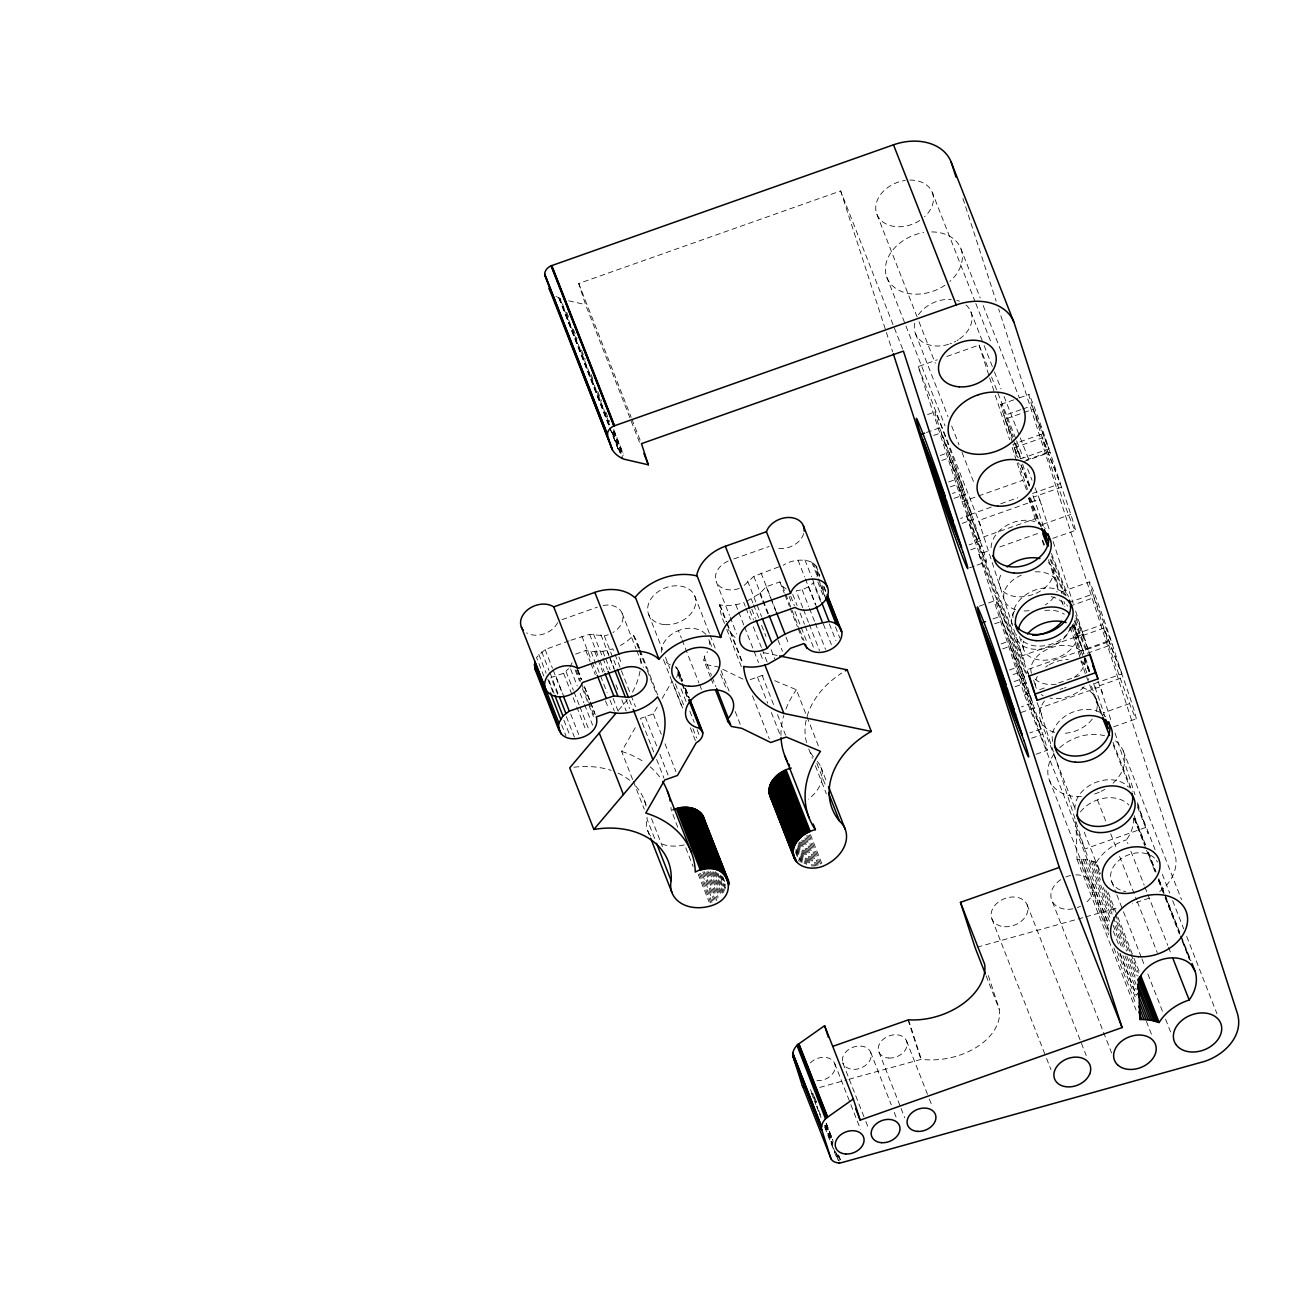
<?xml version="1.0" encoding="UTF-8"?>
<svg xmlns="http://www.w3.org/2000/svg" width="1304" height="1304" viewBox="0 0 1304 1304"><rect width="100%" height="100%" fill="white"/><g stroke="black" fill="none" stroke-linecap="round" stroke-linejoin="round"><path stroke-width="0.75" stroke-dasharray="5 3.75" d="M710.403 676.906L703.818 660.101L704.763 655.977A24.809 18.5 -21.4 0 0 707.501 651.788M676.646 677.526L678.683 671.478L675.716 666.719L681.568 681.65M817.054 576.645C822.319 556.563 793.924 557.493 783.231 565.284M569.929 667.224L572.212 662.448M632.603 779.466L621.633 751.463L636.564 725.366M653.712 752L640.541 718.406L653.304 713.891L658.243 705.285M662.204 698.39L672.082 681.161L683.051 709.164M569.049 640.883L545.121 649.522L536.514 657.412L543.833 676.075M744.176 585.333L753.81 576.335L781.373 565.92M618.503 710.256L627.501 699.645M639.041 648.006A87.58 65.281 -21.4 0 0 633.434 635.244L633.076 635.667A39.707 29.601 -21.4 0 1 620.394 645.464M557.607 694.266L551.021 677.461L563.589 673.288L568.625 668.642M746.833 601.193L759.792 593.467L766.263 586.735L779.873 581.926L782.742 586.539L798.847 627.615M802.71 607.648L796.125 590.842L802.156 589.75L808.692 586.686L813.256 582.839L820.575 601.503M1159.745 891.545C1171.139 883.02 1179.419 867.796 1174.692 853.484L998.636 308.869M1149.166 898.097L1132.491 903.819M570.891 640.215L589.652 634.347L604.274 635.798A19.853 14.8 -21.4 0 0 608.251 634.722M639.465 442.186L585.561 304.647L578.731 283.506L840.656 190.954L902.678 349.227M1024.748 661.943L961.977 501.796L918.26 366.554L937.266 359.839M946.769 356.481L979.059 345.055L988.628 369.472M927.6 414.525L935.098 411.868M1000.853 404.419L1017.69 398.47M1019.565 397.818L1028.921 394.509M926.459 432.488L939.565 427.875A49.633 1.5 70.5 0 1 940.249 423.441A49.633 1.5 70.5 0 1 963.705 489.473L952.474 493.434M933.68 435.438L941.162 432.798L965.302 494.395L971.79 514.477L960.559 518.454M1012.067 436.237L1003.982 415.617L1020.82 409.668M1022.695 409.016L1032.051 405.707A34.735 1.043 70.5 0 1 1032.524 402.594A34.735 1.043 70.5 0 1 1048.954 448.82L1020.885 458.747L1015.001 443.735M1012.426 442.333L1005.123 419.138L1021.961 413.189M1023.836 412.537L1033.192 409.228L1050.079 452.325L1060.413 483.621L1032.344 493.548M940.168 455.52L947.649 452.879L971.79 514.477M941.765 460.459L949.247 457.818L973.387 519.416L980.331 540.899L969.1 544.876M1033.192 409.228L1041.097 434.346L1013.029 444.257L1018.228 457.525M1016.533 456.27A49.568 1.5 70.5 0 1 1014.17 447.794L1042.238 437.867L1061.554 487.142A49.633 1.5 70.5 0 1 1073.339 526.8A49.633 1.5 70.5 0 1 1046.656 452.83A49.568 1.5 70.5 0 1 1042.238 437.867M948.709 481.958L956.191 479.301L980.331 540.899M561.991 619.661L597.281 607.191M733.842 558.943L769.132 546.474M950.306 486.881L957.788 484.24L981.928 545.838A49.633 1.5 70.5 0 1 981.244 550.272A49.633 1.5 70.5 0 1 957.788 484.24M1026.069 460.116L1046.656 452.83M1023.884 461.567L1050.079 452.325M954.072 498.372L965.302 494.395M961.977 501.796L1022.776 480.296L1026.46 489.701M575.586 654.119L585.789 650.517C594.706 652.701 604.176 651.772 612.815 648.822L614.282 652.554M1061.554 487.142L1033.485 497.068L1032.002 493.271M962.156 523.377L973.387 519.416M991.236 507.126L966.525 515.846L974.398 540.198L1035.197 518.715L1037.414 524.338M970.698 549.799L981.928 545.838M1042.727 524.355L1070.796 514.428M1087.21 855.179L1024.439 695.016L978.945 554.281L990.355 550.255M999.858 546.898L1039.761 532.798M969.557 567.778L975.164 565.789M977.038 565.137L986.394 561.828M1052.817 538.356L1075.262 530.435M750.24 679.645L762.155 675.439L765.758 676.939M979.157 606.23L986.639 603.589M988.514 602.937L995.995 600.28M1061.374 591.869L1089.427 581.959M992.98 618.927L1000.461 616.287A49.633 1.5 70.5 0 1 1001.146 611.853A49.633 1.5 70.5 0 1 1024.602 677.884L1013.387 681.845M994.577 623.85L1002.059 621.209L1026.199 682.807L1032.703 702.889L1021.472 706.866M1068.514 602.709L1092.833 594.119A37.718 1.141 70.5 0 1 1093.355 590.745A37.718 1.141 70.5 0 1 1111.171 640.932L1083.119 650.843L1072.833 624.632M1069.655 606.23L1093.974 597.639L1102.597 624.6L1121.913 673.875L1093.844 683.801M1001.064 643.948L1008.562 641.291L1032.703 702.889M1002.662 648.87L1010.144 646.23L1034.284 707.827L1041.13 728.969L1029.899 732.929M1072.067 626.817L1074.545 634.526L1102.597 624.6M1083.135 634.298L1022.336 655.782L978.603 520.54L1039.418 499.057L1050.03 531.902M1103.738 628.12A42.136 1.271 70.5 0 0 1107.552 641.258A49.633 1.5 70.5 0 0 1131.024 707.29A49.633 1.5 70.5 0 0 1131.693 702.856A42.136 1.271 70.5 0 0 1123.054 677.412L1103.738 628.12L1075.67 638.047A42.136 1.271 70.5 0 0 1079.5 651.169A49.633 1.5 70.5 0 0 1080.755 655.015M1009.508 670.011L1016.99 667.371L1041.13 728.969M1013.078 674.641L1018.685 672.652L1042.825 734.25A49.633 1.5 70.5 0 1 1042.157 738.683A49.633 1.5 70.5 0 1 1018.685 672.652M1107.552 641.258L1026.867 669.832L1028.09 673.581M1121.913 673.875L1112.312 644.453L1084.26 654.363L1072.507 624.404M1014.985 686.784L1026.199 682.807M1024.439 695.016L1030.144 693.011M1039.647 689.653L1047.242 686.963M1058.652 682.937L1079.549 675.553M1021.195 712.457L1034.284 707.827M1093.502 683.524L1094.985 687.322L1123.054 677.412M1031.611 738.211L1042.825 734.25M1104.765 716.271A49.633 1.5 70.5 0 0 1103.64 712.766L1131.693 702.856M1036.077 754.217L1047.308 750.24M1113.714 726.768L1136.175 718.846M1000.739 503.784L1017.837 497.753M977.071 947.193L1076.159 919.548M1078.098 918.994L1083.917 917.38M1085.873 916.826L1118.897 907.617M819.662 1087.454L846.899 1079.842M848.855 1079.304L921.292 1059.321A59.788 39.495 -11 0 0 999.386 1009.573L987.666 973.403M1075.865 821.52A29.78 22.201 -21.4 0 0 1076.207 830.974L1077.039 859.401L1087.291 859.841L1096.403 862.368L1100.087 871.789M724.551 623.312A87.596 65.298 -21.4 0 1 719.531 604.828L720.053 604.926A39.707 29.601 -21.4 0 0 743.802 602.546L745.252 606.278M763.72 652.668L777.624 655.537M568.674 300.8L585.561 304.647M774.755 680.704L796.369 689.734L819.042 747.599M557.395 297.1A31.899 23.782 -21.4 0 0 558.911 297.882L560.345 298.665L609.816 424.892M743.003 679.156L717.64 666.735L707.208 664.861L703.818 660.101M782.742 586.539L786.116 588.952M906.492 1040.788L928.627 1097.218M929.377 1099.093L932.327 1106.623M878.912 1051.986L900.314 1106.542M901.048 1108.433L904.731 1117.838M870.616 1052.181L891.284 1104.847M894.234 1112.377L896.451 1118.017M842.954 1063.2L865.09 1119.631M865.84 1121.505L868.79 1129.036M834.658 1063.396L850.159 1102.891M850.893 1104.781L860.493 1129.231M826.263 1123.51L832.897 1140.429M1032.051 405.707L1048.954 448.82M1041.097 434.346L1060.413 483.621M931.708 231.916A39.707 29.601 -21.4 0 1 961.032 249.048L980.233 298.029M983.183 305.576L1019.369 397.899M1092.833 594.119L1112.312 644.453M909.784 180.066A29.78 22.201 -21.4 0 1 932.279 192.405L975.099 301.68M975.848 303.571L991.35 343.131M970.828 311.672L983.395 343.718M984.129 345.593L993.729 370.091M994.463 371.966L1001.113 388.934M1004.064 396.465L1019.565 436.041M1020.315 437.916L1029.166 460.524M991.578 376.986L1015.865 438.959M1016.598 440.833L1023.216 457.737M1027.633 469.016L1032.051 480.279M1035.001 487.794L1041.831 505.218M1005.123 419.138L1012.474 437.883M1013.208 439.758L1020.543 458.486M1021.211 465.104L1030.111 487.859M1014.17 447.794L1017.886 457.264M1020.853 464.843L1031.252 491.38M1029.41 497.199L1041.179 527.256M1051.48 553.548L1068.416 596.743M1075.767 615.521L1085.547 640.46M1028.807 498.144L1039.109 524.436M1051.627 556.352L1067.079 595.781M1075.898 618.308L1090.095 654.51M1051.383 560.019L1065.368 595.7M1074.936 620.117L1087.454 652.049M1042.695 540.312L1044.911 545.952M1050.062 559.09L1064.048 594.771M1074.349 621.063L1086.851 652.994M1097.903 681.161L1102.516 692.962M1123.217 750.843L1181.538 899.695M1074.545 634.526L1089.394 672.424M1096.028 698.977L1102.679 715.929M1113.013 742.302L1132.214 791.3M1137.381 804.486L1155.099 849.703M1086.721 677.298L1088.921 682.921M1089.671 684.812L1101.44 714.853M1113.208 744.894L1130.144 788.089M1137.495 806.883L1148.009 833.696M1162.32 874.283L1169.704 893.126M1172.655 900.656L1183.739 928.921M1186.689 936.451L1216.958 1013.713M1134.154 815.701L1145.629 845.057M1148.449 852.327L1156.029 872.017M1158.783 878.7L1180.397 934.202M1181.131 936.076L1191.008 960.787M1134.741 818.276L1145.075 844.65M1148.025 852.18L1155.409 871.023M1159.109 880.444L1179.778 933.208M1182.728 940.738L1190.112 959.581M1134.79 819.205L1144.374 843.688M1148.074 853.109L1155.458 871.952M1158.408 879.499L1162.842 890.795M1165.792 898.342L1179.827 934.137M1180.56 936.011L1190.161 960.51M1134.024 818.293L1145.841 848.431M1146.575 850.322L1155.442 872.93M1158.392 880.461L1164.293 895.538M1165.043 897.429L1179.061 933.224M1182.011 940.754L1189.395 959.597M1133.583 818.097A46.422 34.605 -21.4 0 1 1126.428 839.874L1127.911 843.639M1130.861 851.186L1144.146 885.09M1144.879 886.981L1147.096 892.637M1147.846 894.511L1167.781 945.384M1168.514 947.274L1171.465 954.805M876.94 214.427L918.293 319.936M919.027 321.811L935.278 363.262M915.506 333.694L947.992 416.595M951.675 426.017L959.059 444.86M962.026 452.406L974.577 484.436M1097.446 799.922L1106.297 822.531M1110.731 833.843L1116.631 848.904M1119.598 856.451L1136.583 899.776M1137.316 901.667L1157.251 952.539M886.736 277.051L905.204 324.158M905.938 326.049L945.074 425.903M918.26 366.554L981.032 526.702M939.565 427.875L963.705 489.473M1111.676 881.651L1116.11 892.947M1116.843 894.837L1122.76 909.915M1123.494 911.789L1141.212 957.022M1141.945 958.896L1144.912 966.443M1147.862 973.974L1162.63 1011.659M1165.58 1019.19L1170.747 1032.377M966.525 515.846L1029.28 675.994M974.398 540.198L1026.656 673.532M978.945 554.281L1026.786 676.352M1037.087 702.644L1041.717 714.445M1000.461 616.287L1024.602 677.884M1108.221 892.506L1117.072 915.115M1117.805 917.005L1133.323 956.565M1134.056 958.456L1139.223 971.643M1040.706 720.998L1075.409 809.539M1084.26 832.164L1100.511 873.615M1094.789 861.781L1099.957 874.968M1105.857 890.045L1114.724 912.653M1115.458 914.544L1130.226 952.23M1130.959 954.104L1138.343 972.947M1092.996 861.178L1100.38 880.021M1103.331 887.551L1112.931 912.05M1116.615 921.472L1128.433 951.61M1131.383 959.141L1138.033 976.109M1091.138 860.64L1112.556 915.278M1113.29 917.168L1126.574 951.089M1129.541 958.619L1136.175 975.571M1089.231 860.2L1111.383 916.728M1115.083 926.15L1123.934 948.758M1126.9 956.288L1135.751 978.896M1076.207 830.974L1110.177 918.244M1113.127 925.188L1121.994 948.399M1124.944 955.93L1136.028 984.194M1085.303 859.581L1109.671 921.749M1113.355 931.17L1119.272 946.248M1122.956 955.669L1136.24 989.589M1083.265 859.401L1108.384 923.46M1120.185 953.599L1136.436 995.05M1092.507 883.867L1108.759 925.318M1119.843 953.583L1136.077 995.034M1146.412 1021.407L1151.579 1034.594M1081.212 859.303L1108.53 929.019M1117.398 951.627L1135.849 998.734M1049.427 780.199L1108.498 930.926M1079.125 859.303L1108.677 934.675M1113.844 947.861L1135.996 1004.39M1077.039 859.401L1136.11 1010.127M1060.837 879.613A21.956 16.365 -21.4 0 0 1051.79 900.314L1111.611 1052.931M1027.128 904.748L1086.199 1055.49M991.92 918.978L1045.824 1056.533M1046.558 1058.408L1050.991 1069.72M986.101 975.734L999.271 1009.329M815.929 565.92L819.857 575.814M823.981 586.458L826.443 592.619M817.82 571.788L820.02 577.379M823.672 586.718L825.872 592.326M813.174 563.035L818.309 576.107M821.96 585.431L824.878 592.896M811.789 562.106L817.641 577.036M818.374 578.894L824.959 595.7M819.988 584.111L825.106 597.183M817.852 581.991L823.704 596.922M835.408 626.784L839.809 637.982M804.943 559.905L811.528 576.71M812.262 578.568L821.047 600.965M829.36 623.899L835.946 640.704M808.692 586.686L816.011 605.349M823.329 624.013L831.365 644.551M798.015 560.166L804.601 576.955M805.334 578.829L815.571 604.958M802.156 589.75L808.741 606.539M809.458 608.414L814.592 621.47M815.31 623.345L825.562 649.473M803.443 609.522L808.561 622.578M809.295 624.453L819.531 650.582M792.734 594.347L797.119 605.545M800.053 613.01L804.438 624.208M805.171 626.083L813.94 648.479M790.746 596.221L794.397 605.545M789.05 596.417L791.968 603.882M794.902 611.348L807.339 643.084M799.564 629.473L803.965 640.671M779.873 581.926L784.258 593.141M784.992 594.999L789.376 606.197M790.11 608.072L797.429 626.735M798.162 628.593L802.547 639.791M761.047 572.945L776.402 612.146M766.263 586.735L770.648 597.949M771.381 599.807L775.766 611.005M786.019 637.134L788.936 644.6M753.81 576.335L768.431 613.662M759.792 593.467L761.992 599.058M762.726 600.932L767.844 613.988M778.081 640.134L782.465 651.332M820.852 767.078L827.013 782.791M747.632 581.062L761.536 616.531M816.858 763.264L826.361 787.518M751.381 599.172L752.848 602.904M753.565 604.779L758.7 617.835M761.617 625.301L766.002 636.499M771.137 649.571L774.788 658.911M808.773 748.969L812.441 758.309M815.359 765.774L826.328 793.777M751.805 609.164L755.472 618.487M749.881 610.647L753.533 619.987M745.986 608.137L750.387 619.335M753.304 626.8L761.357 647.338M762.09 649.196L767.208 662.269M760.476 653.728L763.394 661.193M735.815 604.665L738.015 610.272M738.749 612.13L743.867 625.203M744.6 627.077L758.488 662.53M762.155 675.439L773.859 705.301M777.51 714.641L785.562 735.163M757.477 677.086L767.714 703.215M771.365 712.554L780.151 734.951M728.202 561.03A19.853 14.8 -21.4 0 0 716.238 581.682L729.409 615.292M730.142 617.151L736.727 633.956M810.42 834.544L822.123 864.405M720.053 604.926L726.638 621.731M727.371 623.589L742.742 662.791M719.531 604.828L726.116 621.633M726.85 623.491L742.204 662.693M809.197 834.951L820.901 864.813M807.942 835.31L818.912 863.313M726.768 629.473L741.405 666.8M752.473 695.847L769.295 738.781M806.687 835.619L818.39 865.481M806.165 837.739L817.135 865.742M804.91 837.95L815.88 865.954M804.372 839.972L814.625 866.101M803.134 840.069L813.37 866.198M801.878 840.118L812.115 866.247M801.373 841.976L810.892 866.247M800.167 841.911L809.67 866.182M798.961 841.797L808.464 866.068M798.521 843.509L807.29 865.905M578.731 283.506L631.152 417.28M631.886 419.171L640.753 441.779M798.097 845.155L805.416 863.818M797.706 846.752L804.291 863.541M797.331 848.285L802.465 861.357M797.005 849.784L802.139 862.857M795.994 849.36L801.112 862.433M795.733 850.762L799.401 860.102M795.538 852.115L799.189 861.455M694.771 596.058L709.392 633.402M710.126 635.26L715.244 648.332M711.544 646.328L708.626 638.862A24.809 18.5 -21.4 0 1 709.457 645.17M721.063 670.598L729.099 691.12M720.574 674.201L726.426 689.131M735.195 711.528L740.33 724.6M704.16 656.694L711.479 675.358M712.212 677.216L715.863 686.556M613.711 429.456L623.312 453.939M614.151 431.265L623.002 453.873M711.136 678.765L714.054 686.23M613.548 431.086L623.149 455.585M566.735 312.292L568.935 317.948M573.369 329.244L577.069 338.665M581.502 349.977L585.186 359.399M591.087 374.46L593.304 380.116M597.737 391.428L601.437 400.85M605.855 412.145L609.555 421.567M613.239 430.988L622.839 455.487M612.766 432.439L623.1 458.812M559.742 298.404L609.506 424.778M612.163 432.178L622.057 456.807M559.432 298.274L608.903 424.517M611.853 432.048L619.987 452.765M559.123 298.127L609.343 426.261M610.076 428.136L618.944 450.744M558.829 297.98L609.033 426.115M609.767 427.989L618.634 450.597M705.871 634.347A24.809 18.5 -21.4 0 0 678.422 630.598L681.356 638.063M682.073 639.922L698.911 682.856M699.629 684.73L701.829 690.321M678.357 670.028L682.758 681.226M685.676 688.691L689.327 698.031M678.683 671.478L682.334 680.802M685.268 688.267L688.919 697.607M676.776 667.55L681.894 680.606M684.812 688.072L688.479 697.412M682.302 683.508L688.153 698.439M678.308 674.543L681.226 682.008M681.959 683.883L687.811 698.814M681.03 688.724L686.165 701.796M689.816 711.12L694.201 722.334M697.135 729.8L699.319 735.391M648.658 614.412L662.546 649.881M665.48 657.346L669.865 668.544M675.374 683.801L684.144 706.197M692.929 728.594L696.581 737.934M690.37 727.828L695.488 740.884M663.654 660.117L682.677 708.642M826.084 1123.168L832.702 1140.071M838.602 1155.116L840.819 1160.756M826.557 1125.091L833.191 1142.011M838.342 1155.165L840.558 1160.804M637.982 644.665L639.449 648.398M640.183 650.272L657.738 695.065M633.434 635.244L638.553 648.316M639.286 650.174L646.605 668.854M647.338 670.712L656.841 694.983M814.478 1097.039L816.695 1102.679M825.53 1125.222L832.897 1144.015M836.581 1153.421L839.531 1160.935M812.751 1093.29L816.434 1102.695M825.269 1125.254L832.637 1144.048M835.587 1151.562L839.271 1160.967M810.517 1089.573L817.869 1108.367M818.619 1110.242L821.553 1117.773M824.503 1125.287L832.604 1145.955M833.337 1147.846L838.505 1161M811.479 1093.322L815.896 1104.602M816.63 1106.493L818.847 1112.133M819.58 1114.007L821.047 1117.773M824.731 1127.161L837.249 1159.109M622.138 613.287L636.042 648.756M636.776 650.631L643.361 667.42M722.889 876.907L725.089 882.515M721.764 876.06L725.431 885.383M720.59 875.196L725.709 888.252M720.085 876.19L725.203 889.246M718.048 873.435L724.633 890.241M716.695 872.539L724.013 891.202M715.277 871.626L724.062 894.022M653.304 713.891L661.356 734.429M665.007 743.753L675.994 771.756M714.543 872.555L722.595 893.077M713.027 871.594L721.797 893.99M712.18 872.457L720.965 894.87M710.566 871.447L720.069 895.718M709.62 872.262L719.14 896.533M707.925 871.186L718.162 897.315M706.898 871.936L717.151 898.081M645.219 716.76L656.923 746.621M659.857 754.087L668.626 776.483M705.855 872.653L716.825 900.656M704.03 871.463L714.999 899.467M618.895 656.939L621.829 664.404M702.905 872.099L713.875 900.102M702.481 874.56L712.734 900.689M656.629 759.466L663.948 778.129M615.015 654.429L630.37 693.614M631.103 695.488L635.488 706.687M700.574 873.24L712.294 903.118M699.384 873.745L711.087 903.623M698.162 874.202L709.148 902.205M604.274 635.798L616.694 667.518M629.506 700.003L632.44 707.469M677.721 827.29L671.12 809.588A103.668 77.278 -21.4 0 0 670.989 807.453M685.774 847.828L693.092 866.492M600.899 634.771L608.952 655.309M609.685 657.167L614.07 668.365M606.849 650.549L614.168 669.213M625.871 699.074L629.522 708.414M602.823 651.283L605.007 656.89M605.741 658.748L610.125 669.946M615.977 684.877L618.178 690.484M621.829 699.808L626.23 711.022M593.532 634.037L602.301 656.434M603.035 658.308L607.419 669.506M589.652 634.347L599.155 658.601M599.889 660.476L604.29 671.674M594.836 651.755L602.872 672.277M613.124 698.422L618.243 711.479M590.957 651.478L607.061 692.538M609.979 700.003L614.363 711.202M581.926 636.238L591.446 660.492M592.179 662.367L596.564 673.565M585.789 650.517L590.174 661.715M590.908 663.573L595.292 674.787M605.545 700.916L608.463 708.382M644.176 799.922L647.11 807.388M651.495 818.586L662.465 846.589M633.337 781.341L644.323 809.328M647.077 817.363A78.843 58.778 -21.4 0 1 647.012 819.026L655.064 839.564M647.778 830.909L649.245 834.641M578.031 670.256L581.682 679.596M584.616 687.061L589.734 700.118M590.467 701.992L594.852 713.19M577.672 669.897L581.339 679.237M584.257 686.703L595.227 714.69M577.297 669.506L580.965 678.846M576.221 670.142L580.622 681.34M581.356 683.214L587.925 700.003M588.658 701.878L593.776 714.951M575.129 669.914L579.53 681.112M582.448 688.577L593.418 716.581M570.647 669.099L577.232 685.888M580.166 693.353L583.817 702.693M584.551 704.551L592.603 725.089M566.017 671.495L573.336 690.158M574.07 692.016L579.188 705.089M579.921 706.947L588.707 729.36M563.589 673.288L576.026 705.024M576.759 706.898L586.262 731.153M556.042 676.646L563.361 695.309M570.679 713.973L578.715 734.511M545.121 649.522L552.44 668.186M553.173 670.06L562.676 694.315M541.698 651.755L549.017 670.419M549.75 672.277L558.519 694.673M566.376 716.662L574.428 737.184M538.797 654.412L546.099 673.076M549.033 680.558L554.151 693.614M547.827 679.221L552.961 692.294M563.931 720.281L569.783 735.212M561.633 724.812L566.017 736.01M1022.613 464.077L1029.916 486.18M1085.45 658.047L1089.655 670.924M908.008 1019.777L920.836 1059.207M962.922 198.404L996.126 301.11M1053.159 541.567L1073.143 603.393M1075.637 611.12L1088.889 652.098M1110.698 719.563L1100.103 686.8L1039.304 708.284L1084.798 849.018L1145.597 827.535L1137.495 802.465M1115.067 733.06L1135.002 794.755M1073.714 623.508L1076.55 632.293M1084.406 656.629L1088.97 670.712M1052.687 568.952L1057.234 583.018M979.059 345.055L989.051 375.976M989.687 377.899L994.675 393.368M995.311 395.291L1009.671 439.725M1012.165 447.451L1016.533 460.98M1017.169 462.92L1022.776 480.296M1028.546 498.144L1035.197 518.715M1042.238 540.508L1044.113 546.294M1048.481 559.791L1059.076 592.57M1061.57 600.28L1063.428 606.067M1070.291 627.273L1085.254 673.532M1019.549 636.662L1023.526 648.984M1033.664 680.346L1035.946 687.404M941.162 432.798L947.649 452.879M949.247 457.818L956.191 479.301M1002.059 621.209L1008.562 641.291M1010.144 646.23L1016.99 667.371M840.656 190.954L892.653 351.835M908.529 1019.809L921.292 1059.321M842.4 1060.934A14.882 11.1 -21.4 0 1 862.27 1046.232A14.882 11.1 -21.4 0 1 866.198 1064.863A14.882 11.1 -21.4 0 1 842.759 1062.662M932.279 192.405A29.78 22.201 -21.4 0 1 924.552 216.757M919.776 220.457A29.78 22.201 -21.4 0 1 876.728 213.872A29.78 22.201 -21.4 0 1 905.269 180.425M810.273 1062.939A14.882 11.1 -21.4 0 1 828.904 1058.196A14.882 11.1 -21.4 0 1 833.989 1071.692A14.882 11.1 -21.4 0 1 816.94 1080.641M1080.413 811.984A29.78 22.201 -21.4 0 1 1128.856 805.09M961.032 249.048A39.707 29.601 -21.4 0 1 949.801 281.468M945.025 285.168A39.707 29.601 -21.4 0 1 934.039 290.857L932.083 291.542A39.707 29.601 -21.4 0 1 886.492 276.318A39.707 29.601 -21.4 0 1 913.729 235.242L915.685 234.557A39.707 29.601 -21.4 0 1 923.688 232.568M1070.03 627.322A27.791 18.5 -17.9 0 1 1041.488 649.05A27.791 18.5 -17.9 0 1 1016.093 634.249M1044.814 610.516A27.791 18.5 -17.9 0 1 1061.44 612.619M1062.45 613.141A27.791 18.5 -17.9 0 1 1064.325 614.314M1080.739 661.91A27.791 18.5 -17.9 0 1 1089.215 671.658M1088.873 678.634A27.791 18.5 -17.9 0 1 1088.514 679.661M1084.194 686.637A27.791 18.5 -17.9 0 1 1049.948 698.064M1043.151 695.7A27.791 18.5 -17.9 0 1 1041.277 694.527M1036.273 688.316A27.791 18.5 -17.9 0 1 1037.299 676.401M1045.629 667.061A27.791 18.5 -17.9 0 1 1047.943 665.513M1049.149 664.795A27.791 18.5 -17.9 0 1 1068.335 659.482M1115.523 740.949A39.707 29.601 -21.4 0 1 1111.432 784.633M1104.814 789.327A39.707 29.601 -21.4 0 1 1101.179 791.3M1099.288 792.164A39.707 29.601 -21.4 0 1 1093.469 794.364M1081.424 796.581A39.707 29.601 -21.4 0 1 1054.512 753.419M1059.728 747.73A39.707 29.601 -21.4 0 1 1104.586 735.733M1084.83 658.52A27.791 18.5 -17.9 0 1 1073.599 677.754M1056.24 684.225A27.791 18.5 -17.9 0 1 1034.349 678.373M1031.399 673.304A27.791 18.5 -17.9 0 1 1050.454 647.974A27.791 18.5 -17.9 0 1 1083.249 653.956M1075.816 874.87A21.956 16.365 -21.4 0 1 1092.948 885.074A21.956 16.365 -21.4 0 1 1084.406 903.933M1080.511 906.28A21.956 16.365 -21.4 0 1 1077.349 907.617M1072.931 908.823A21.956 16.365 -21.4 0 1 1051.79 900.314M1065.89 876.956A21.956 16.365 -21.4 0 1 1071.383 875.343M556.498 296.578A31.899 23.782 -21.4 0 1 555.911 296.204M1082.059 687.632A29.78 22.201 -21.4 0 1 1095.083 714.38M1092.23 719.058A29.78 22.201 -21.4 0 1 1061.717 733.321M1054.659 732.326A29.78 22.201 -21.4 0 1 1044.504 700.9M1060.071 689.392A29.78 22.201 -21.4 0 1 1063.004 688.349M1064.504 687.925A29.78 22.201 -21.4 0 1 1066.004 687.55M1125.759 891.529A24.923 18.582 -21.4 0 1 1123.477 891.056M1120.266 889.964A24.923 18.582 -21.4 0 1 1118.897 860.428A24.923 18.582 -21.4 0 1 1155.914 859.613M1156.501 860.395A24.923 18.582 -21.4 0 1 1157.496 862.091M1035.213 571.837A27.791 18.5 -17.9 0 1 1056.794 591.967M1054.023 597.004A27.791 18.5 -17.9 0 1 1045.254 604.909M1029.068 610.631A27.791 18.5 -17.9 0 1 1022.124 610.859M1015.783 609.783A27.791 18.5 -17.9 0 1 1003.852 593.825A27.791 18.5 -17.9 0 1 1021.26 575.178M1072.067 625.822A27.791 18.5 -17.9 0 1 1055.425 658.341A27.791 18.5 -17.9 0 1 1023.64 641.063M1003.982 415.617A34.735 1.043 70.5 0 1 1001.961 406.424A34.735 1.043 70.5 0 1 1013.387 436.693M1015.767 443.523A34.735 1.043 70.5 0 1 1020.461 457.427M1064.765 604.029A37.718 1.141 70.5 0 1 1063.917 601.356M1061.537 593.222A37.718 1.141 70.5 0 1 1062.304 593.45M1066.819 604.648A37.718 1.141 70.5 0 1 1067.373 606.115M1074.3 625.056A37.718 1.141 70.5 0 1 1083.119 650.843M1094.985 687.322A42.136 1.271 70.5 0 1 1103.64 712.766M1102.304 715.537A49.633 1.5 70.5 0 1 1091.089 685.105M1086.803 672.913A49.633 1.5 70.5 0 1 1082.858 661.34M1012.083 624.029A27.791 18.5 -17.9 0 1 1015.294 610.027M1051.089 596.678A27.791 18.5 -17.9 0 1 1064.781 606.425M966.019 305.038A29.78 22.201 -21.4 0 1 959.597 338.877M958.342 339.725A29.78 22.201 -21.4 0 1 957.038 340.54M955.685 341.306A29.78 22.201 -21.4 0 1 954.316 342.023M951.464 343.278A29.78 22.201 -21.4 0 1 949.997 343.832M948.53 344.321A29.78 22.201 -21.4 0 1 914.756 323.147M918.489 314.753A29.78 22.201 -21.4 0 1 951.284 299.431M956.875 300.344A29.78 22.201 -21.4 0 1 959.451 301.175M1096.403 862.368A44.776 33.382 -21.4 0 1 1126.428 839.874M1048.204 562.464A27.791 18.5 -17.9 0 1 1035.637 593.467M1032.931 594.526A27.791 18.5 -17.9 0 1 1004.993 592.749A27.791 18.5 -17.9 0 1 1002.189 572.619M1071.888 626.148A27.791 18.5 -17.9 0 1 1050.176 644.486A27.791 18.5 -17.9 0 1 1022.662 640.688M1021.945 639.971A27.791 18.5 -17.9 0 1 1021.276 639.204M1041.407 527.126A49.633 1.5 70.5 0 1 1030.176 496.694M1027.585 489.342A49.633 1.5 70.5 0 1 1018.587 462.757M1033.469 497.036A49.633 1.5 70.5 0 1 1043.314 526.148M1075.034 809.572A29.78 22.201 -21.4 0 1 1094.806 782.791A29.78 22.201 -21.4 0 1 1128.4 787.127M1052.687 741.52A29.78 22.201 -21.4 0 1 1070.633 713.06A29.78 22.201 -21.4 0 1 1105.645 716.76M991.073 547.713A29.78 22.201 -21.4 0 1 1011.643 523.018A29.78 22.201 -21.4 0 1 1043.689 526.783M1044.52 527.647A29.78 22.201 -21.4 0 1 1045.286 528.56M1013.012 617.721A29.78 22.201 -21.4 0 1 1032.784 590.94A29.78 22.201 -21.4 0 1 1066.379 595.26M670.256 664.942A24.809 18.5 -21.4 0 1 663.589 659.221M661.389 652.228A24.809 18.5 -21.4 0 1 678.422 630.598M621.633 751.463A103.668 77.278 -21.4 0 1 644.909 762.693M650.174 766.817A103.668 77.278 -21.4 0 1 660.378 777.999M684.29 844.91A35.567 26.52 -21.4 0 1 659.726 843.15M650.631 836.06A35.567 26.52 -21.4 0 1 650.125 835.375M649.653 834.674A35.567 26.52 -21.4 0 1 647.012 819.026M635.863 786.214A78.843 58.778 -21.4 0 1 646.344 807.632M573.874 767.241A78.843 58.778 -21.4 0 1 611.201 770.436M617.998 773.142A78.843 58.778 -21.4 0 1 631.136 781.536M639.482 649.685A87.58 65.281 -21.4 0 1 640.72 665.611M640.036 671.071A87.58 65.281 -21.4 0 1 632.032 692.88M603.133 605.463A19.853 14.8 -21.4 0 1 622.285 613.646A19.853 14.8 -21.4 0 1 612.945 632.538M557.623 622.595A19.853 14.8 -21.4 0 1 526.588 632.88M803.655 533.548A19.853 14.8 -21.4 0 1 775.782 547.941M739.238 588.446A19.853 14.8 -21.4 0 1 716.238 581.682M735.081 637.493A87.596 65.298 -21.4 0 1 728.121 629.359M813.403 756.956A78.843 58.778 -21.4 0 1 809.311 750.044M806.557 742.546A78.843 58.778 -21.4 0 1 806.263 719.661M807.127 716.303A78.843 58.778 -21.4 0 1 841.683 673.108M817.249 761.373A35.567 26.52 -21.4 0 1 808.382 799.156M780.949 735.391A103.668 77.278 -21.4 0 1 783.704 715.619M785.937 709.017A103.668 77.278 -21.4 0 1 796.369 689.734M1004.471 926.72A18.989 14.165 -21.4 0 0 1027.389 905.449A18.989 14.165 -21.4 0 0 996.712 903.444A18.989 14.165 -21.4 0 0 1004.471 926.72M888.774 1058.033A14.882 11.1 -21.4 0 0 906.704 1041.325A14.882 11.1 -21.4 0 0 882.629 1039.81A14.882 11.1 -21.4 0 0 888.774 1058.033M664.942 624.632A24.809 18.5 -21.4 0 0 695.097 596.971A24.809 18.5 -21.4 0 0 655.081 594.119A24.809 18.5 -21.4 0 0 664.942 624.632"/><path stroke-width="1.5" d="M621.584 458.144L623.1 458.812A22.918 17.082 -21.4 0 0 624.323 459.252L648.316 464.794L641.486 443.653L903.411 351.102L1122.092 1027.568L860.167 1120.136L853.338 1098.995L824.601 1025.694L797.592 1044.748A13.985 10.416 -21.4 0 0 796.988 1045.335L796.793 1045.531A16.985 12.665 -21.4 0 0 792.865 1053.176L792.783 1053.436A15.664 11.671 -21.4 0 0 792.718 1054.154L792.702 1054.382A14.425 10.758 -21.4 0 0 792.718 1055.311L801.993 1084.684A10.188 7.596 -21.4 0 0 802.367 1085.58L831.186 1159.06A11.133 8.297 -21.4 0 0 838.733 1162.842L840.265 1162.826A10.497 7.824 -21.4 0 0 841.292 1162.679L841.553 1162.63A10.155 7.563 -21.4 0 0 842.563 1162.386L1201.082 1062.352C1221.962 1057.251 1244.326 1036.957 1237.447 1013.632L1014.414 323.669A49.633 37.001 -21.4 0 0 956.239 304.957L613.842 426A9.927 7.4 -21.4 0 0 607.452 434.232L607.517 435.014A9.927 7.4 -21.4 0 0 607.729 435.96L612.326 449.636A31.899 23.782 -21.4 0 0 621.666 458.046M831.186 1159.06L831.088 1158.881A10.188 7.596 -21.4 0 1 830.713 1157.985L821.438 1128.612A14.425 10.758 -21.4 0 1 821.422 1127.683L821.438 1127.455A15.664 11.671 -21.4 0 1 821.504 1126.737L821.553 1126.493A16.985 12.665 -21.4 0 1 825.513 1118.832L825.709 1118.636A13.985 10.416 -21.4 0 1 826.328 1118.05L853.338 1098.995M690.061 699.889L702.497 731.625C703.834 736.32 700.199 740.737 696.222 742.758L677.444 775.489L664.681 780.004L645.773 813.06A103.668 77.278 -21.4 0 1 695.26 871.186L695.276 872.099C724.845 855.147 744.176 896.125 710.598 905.938A35.567 26.52 -21.4 0 1 671.152 880.624A78.843 58.778 -21.4 0 0 593.858 829.458L569.718 767.86L615.944 713.288M779.613 655.945L847.144 669.832L871.284 731.43A78.843 58.778 -21.4 0 0 839.531 821.129A35.567 26.52 -21.4 0 1 822.857 866.28C813.044 869.996 798.798 868.562 794.103 857.836L769.963 796.239C765.285 782.628 779.189 770.827 791.267 768.056M794.103 857.836C789.425 844.226 803.329 832.425 815.407 829.654L813.207 824.046M815.407 829.654L814.886 828.92A103.668 77.278 -21.4 0 1 820.509 751.332L786.296 737.037L770.762 742.514L741.78 728.333L731.348 726.458L727.958 721.699L728.3 718.292L716.597 688.414M558.894 730.142L534.754 668.544L534.738 661.421L558.878 723.019C555.586 749.344 602.155 739.547 596.319 716.923L609.93 712.114C618.846 714.299 628.316 713.369 636.955 710.419A39.707 29.601 -21.4 0 0 657.216 697.265L657.575 696.841A87.58 65.281 -21.4 0 1 652.913 759.727L593.858 829.458M558.878 723.019L562.92 716.01L569.261 711.12L613.793 695.945L628.414 697.395A19.853 14.8 -21.4 0 0 646.914 677.135A19.853 14.8 -21.4 0 0 623.279 668.137L582.432 682.579A19.853 14.8 -21.4 0 1 555.406 696.303A19.853 14.8 -21.4 0 1 548.43 674.706A19.853 14.8 -21.4 0 1 577.868 668.479L620.704 653.385A39.707 29.601 -21.4 0 1 658.324 658.683L659.482 658.683A50.367 37.539 -21.4 0 1 686.572 639.954L689.066 639.107A50.367 37.539 -21.4 0 1 719.058 637.086L720.753 637.477L696.792 574.966A39.707 29.601 -21.4 0 1 723.622 546.881L766.426 531.722A19.853 14.8 -21.4 0 1 785.856 517.655A19.853 14.8 -21.4 0 1 803.834 527.175M720.753 637.477L720.933 636.564A39.707 29.601 -21.4 0 1 747.762 608.479L790.566 593.32A19.853 14.8 -21.4 0 1 817.592 579.595A19.853 14.8 -21.4 0 1 824.568 601.193A19.853 14.8 -21.4 0 1 795.13 607.419L754.266 621.845A19.853 14.8 -21.4 0 0 740.688 643.997A19.853 14.8 -21.4 0 0 767.176 648.349C781.487 630.109 807.975 626.083 829.083 621.503C835.424 622.236 841.65 626.572 841.96 633.385C841.585 650.973 812.147 660.525 804.014 643.524L790.403 648.332L783.932 655.064L767.942 664.143A39.707 29.601 -21.4 0 1 744.193 666.523L743.671 666.425A87.596 65.298 -21.4 0 0 783.883 713.451L871.284 731.43M658.993 659.302L635.341 597.085A50.367 37.539 -21.4 0 1 662.432 578.357L664.926 577.509A50.367 37.539 -21.4 0 1 694.918 575.488L696.613 575.879M728.3 718.292L728.903 717.575A24.809 18.5 -21.4 0 0 722.709 691.218A24.809 18.5 -21.4 0 0 688.642 703.263A24.809 18.5 -21.4 0 0 699.009 728.137L702.497 731.625M611.967 448.902L544.974 275.812A9.927 7.4 -21.4 0 1 544.746 274.851L544.697 274.068A9.927 7.4 -21.4 0 1 551.07 265.837L893.484 144.809A49.633 37.001 -21.4 0 1 951.643 163.505L956.028 177.083M920.852 434.476A49.633 1.5 70.5 0 1 921.537 430.043A49.633 1.5 70.5 0 1 944.992 496.074L920.852 434.476L924.601 433.156M523.426 630.305A19.853 14.8 -21.4 0 1 528.038 609.473A19.853 14.8 -21.4 0 1 553.727 606.882L596.564 591.788A39.707 29.601 -21.4 0 1 634.184 597.085L634.852 597.705M981.765 622.888A49.633 1.5 70.5 0 1 982.434 618.455A49.633 1.5 70.5 0 1 1005.906 684.486L981.765 622.888L985.498 621.568M1097.968 678.862L1095.539 672.701L1034.74 694.184L1037.153 700.346L1097.968 678.862L1090.095 654.51L1029.28 675.994L1037.153 700.346M985.368 973.86L975.131 947.731L960.461 902.352L1059.321 867.421L1122.092 1027.568M833.354 1046.15L908.529 1019.809A59.56 39.658 -17.9 0 0 984.65 964.21L960.461 902.352M672.864 809.898C683.883 804.503 702.742 806.866 704.763 821.324M1141.896 1019.467L1139.794 1019.549L1138.979 991.138A29.78 22.201 -21.4 0 1 1155.898 961.879A29.78 22.201 -21.4 0 1 1191.611 965.253L1195.1 971.301A46.422 34.605 -21.4 0 1 1189.183 1000.038A44.776 33.382 -21.4 0 0 1159.158 1022.515L1150.046 1020.005L1141.896 1019.467L1138.946 1011.92M839.743 1162.858L838.733 1162.875M772.538 800.363L769.963 796.239M534.754 668.544L536.319 671.234M802.367 1085.58L802.465 1085.759A11.133 8.297 -21.4 0 0 803.9 1087.471M549 288.249L549.571 289.488A31.899 23.782 -21.4 0 0 551.038 291.721M950.991 161.696L1013.746 321.843M893.484 144.809L956.239 304.957M1041.912 529.131L1048.546 546.034M1042.793 533.825L1047.21 545.088M1092.605 665.187L1094.806 670.827M1102.907 718.602L1109.541 735.505M1192.019 963.493L1195.1 971.301M1172.948 958.587L1189.183 1000.038M1140.707 975.408L1159.158 1022.515M1139.826 976.712L1157.544 1021.945M1138.767 977.984L1155.751 1021.325M1137.659 979.337L1153.91 1020.804M1137.968 984.553L1152.002 1020.347M1137.495 987.356L1150.046 1020.005M1137.724 993.355L1148.058 1019.728M1139.386 1002.597L1146.037 1019.549M1138.816 1006.28L1143.983 1019.467M803.362 525.708L827.502 587.305M827.176 594.494L841.797 631.821M827.339 596.058L841.243 631.511M826.345 596.629L837.315 624.632M825.693 597.574L835.929 623.703M821.781 602.839L829.083 621.503M816.304 606.833L822.156 621.763M766.426 531.722L790.566 593.32M805.416 644.404L806.883 648.137M776.402 612.146L785.187 634.543M769.164 615.537L777.95 637.933M828.48 786.524L845.302 829.458M762.269 618.389L771.772 642.66M828.562 793.125L839.531 821.129M756.19 620.362L767.176 648.349M725.334 546.246L749.474 607.843M764.861 664.926L783.883 713.451M784.926 756.124L809.067 817.722M786.116 769.898L810.257 831.496M784.91 770.403L809.05 832.001M783.737 770.957L807.877 832.555M782.596 771.544L806.736 833.142M781.471 772.18L805.611 833.778M780.379 772.864L804.519 834.462M779.319 773.582L803.46 835.179M778.309 774.332L802.449 835.929M777.331 775.114L801.471 836.712M776.402 775.929L800.542 837.527M775.505 776.793L799.645 838.39M774.674 777.673L798.814 839.271M773.875 778.569L798.015 840.167M773.142 779.499L797.282 841.096M772.457 780.444L796.597 842.042M643.899 453.499L648.316 464.794M771.838 781.406L795.978 843.003M771.267 782.4L795.407 843.998M770.762 783.394L794.902 844.992M770.305 784.389L794.446 845.986M769.93 785.415L794.054 847.013M769.604 786.426L793.745 848.024M769.344 787.437L793.484 849.034M769.148 788.464L793.288 850.061M769.018 789.474L793.158 851.072M768.952 790.485L793.093 852.082M773.272 802.237L775.472 807.828M776.923 811.561L782.058 824.633M783.508 828.366L787.176 837.69M788.627 841.422L793.761 854.495M795.212 858.228L796.679 861.96M768.969 791.479L796.043 861.194M769.034 792.473L795.473 860.395M769.164 793.435L794.951 859.581M551.804 265.543L614.559 425.691M551.559 265.641L614.314 425.789M551.315 265.739L614.086 425.886M551.07 265.837L613.842 426M729.164 720.867L730.615 724.6M715.521 689.963L727.958 721.699M544.697 274.068L607.452 434.232M544.697 274.264L607.517 435.014M549.326 288.999L612.326 449.636M855.75 1108.856L860.167 1120.136M689.653 699.482L702.823 733.076M689.197 699.27L700.916 729.148M688.887 700.313L699.857 728.317M798.879 1043.689L827.616 1116.99M798.667 1043.852L827.388 1117.153M798.227 1044.194L826.964 1117.495M798.015 1044.374L826.736 1117.675M797.803 1044.553L826.54 1117.854M797.592 1044.748L826.328 1118.05M796.988 1045.335L825.513 1118.832M702.97 815.815L728.561 880.999M702.465 814.984L728.757 881.944M701.878 814.185L728.903 882.922M701.259 813.419L728.969 883.9M708.496 832.637L710.68 838.244M713.614 845.709L715.798 851.3M720.199 862.498L722.383 868.105M725.317 875.571L728.969 884.894M700.558 812.702L724.698 874.299M699.824 812.017L723.964 873.615M699.025 811.365L723.166 872.963M698.178 810.762L722.318 872.36M792.816 1053.192L821.553 1126.493M697.281 810.208L721.422 871.805M792.783 1053.436L821.504 1126.737M792.718 1054.154L821.422 1127.683M696.336 809.686L720.476 871.284M792.718 1055.311L821.601 1129.704M792.93 1056.599L821.65 1129.9M695.358 809.213L719.498 870.811M694.331 808.79L718.471 870.387M693.272 808.431L717.412 870.029M692.179 808.105L716.32 869.703M691.055 807.828L715.195 869.426M689.914 807.616L714.054 869.214M688.724 807.453L712.864 869.051M687.534 807.339L711.674 868.937M686.312 807.274L710.452 868.871M685.073 807.274L709.213 868.871M683.834 807.323L707.974 868.92M682.579 807.42L706.719 869.018M681.324 807.567L705.464 869.165M680.069 807.779L704.209 869.377M594.836 592.358L618.976 653.956M678.797 808.04L702.938 869.638M677.542 808.35L701.682 869.947M676.303 808.708L700.444 870.306M667.338 790.99L691.479 852.588M617.428 669.392L628.414 697.395M633.173 709.327L652.913 759.727M614.803 670.24L625.04 696.369M608.153 671.381L617.672 695.635M605.023 673.532L613.793 695.945M597.297 675.439L606.067 697.836M656.515 843.297L671.152 880.624M650.712 838.374L671.919 892.506M553.727 606.882L577.868 668.479M599.253 732.995L623.393 794.592M563.409 696.189L569.261 711.12M559.253 696.548L565.838 713.353M554.885 695.488L562.92 716.01M550.418 692.88L560.655 719.009M521.356 626.996L545.496 688.593M534.216 664.665L558.356 726.263M537.085 672.571L561.225 734.168M1089.492 653.972L1095.539 672.701M1028.693 675.456L1034.137 692.31M893.289 353.775L1059.321 867.421M824.601 1025.694L828.333 1037.218M704.828 822.302L704.828 823.297M1061.896 621.34A27.791 18.5 -17.9 0 1 1032.719 635.26M552.277 293.172A31.899 23.782 -21.4 0 1 551.853 292.683M1027.487 634.021A27.791 18.5 -17.9 0 1 1066.134 622.595M1105.743 719.417A49.633 1.5 70.5 0 1 1102.956 717.2M1007.226 566.979A27.791 18.5 -17.9 0 1 1039.924 558.536M1018.62 629.017A27.791 18.5 -17.9 0 1 1040.804 608.642A27.791 18.5 -17.9 0 1 1069.704 613.923M1044.357 529.489A49.633 1.5 70.5 0 1 1042.043 528.788M1131.888 793.174A29.78 22.201 -21.4 0 1 1112.116 823.688A29.78 22.201 -21.4 0 1 1076.631 815.163M1108.742 721.715A29.78 22.201 -21.4 0 1 1090.812 752.701A29.78 22.201 -21.4 0 1 1054.431 745.823M1048.008 533.695A29.78 22.201 -21.4 0 1 1028.237 564.208A29.78 22.201 -21.4 0 1 992.751 555.683M1069.476 600.215A29.78 22.201 -21.4 0 1 1051.529 631.217A29.78 22.201 -21.4 0 1 1015.148 624.339M662.709 781.536A103.668 77.278 -21.4 0 1 669.262 796.988M669.751 799.042A103.668 77.278 -21.4 0 1 670.174 801.112M803.997 527.941A19.853 14.8 -21.4 0 1 804.112 531.119M845.302 670.892A78.843 58.778 -21.4 0 1 847.144 669.832M789.605 765.546A103.668 77.278 -21.4 0 1 788.529 763.72M787.518 761.862A103.668 77.278 -21.4 0 1 781.014 737.542M1089.72 1073.958L1089.378 1074.724A18.989 14.165 -21.4 0 1 1060.478 1085.107L1059.744 1084.732A18.989 14.165 -21.4 0 1 1057.185 1066.085A18.989 14.165 -21.4 0 1 1080.625 1057.658A18.989 14.165 -21.4 0 1 1089.72 1073.958M978.456 394.704L976.5 395.405A39.707 29.601 -21.4 0 0 949.247 436.481A39.707 29.601 -21.4 0 0 994.854 451.706L996.81 451.005A39.707 29.601 -21.4 0 0 1024.047 409.929A39.707 29.601 -21.4 0 0 978.456 394.704M1117.495 1064.749L1116.876 1064.097A21.956 16.365 -21.4 0 1 1133.763 1035.572A21.956 16.365 -21.4 0 1 1154.073 1056.55A21.956 16.365 -21.4 0 1 1117.495 1064.749M1175.833 1044.374L1175.311 1043.542A24.923 18.582 -21.4 0 1 1200.039 1013.012A24.923 18.582 -21.4 0 1 1217.382 1040.25A24.923 18.582 -21.4 0 1 1175.833 1044.374M946.59 501.013L922.45 439.415L928.937 459.497L953.077 521.095L946.59 501.013M954.675 526.017L930.534 464.42L937.478 485.919L961.619 547.517L954.675 526.017M963.216 552.456L939.076 490.858A49.633 1.5 70.5 0 0 962.531 556.889A49.633 1.5 70.5 0 0 963.216 552.456M1007.503 689.425L983.363 627.827L989.85 647.909L1013.99 709.506L1007.503 689.425M1015.588 714.429L991.447 652.831L998.277 673.972L1022.417 735.57L1015.588 714.429M1024.129 740.868L999.989 679.27A49.633 1.5 70.5 0 0 1023.444 745.301A49.633 1.5 70.5 0 0 1024.129 740.868M881.504 1142.679A14.882 11.1 -21.4 0 0 899.597 1126.085A14.882 11.1 -21.4 0 0 875.603 1124.39A14.882 11.1 -21.4 0 0 881.504 1142.679M959.255 386.832A29.78 22.201 -21.4 0 0 995.441 353.645A29.78 22.201 -21.4 0 0 947.421 350.222A29.78 22.201 -21.4 0 0 959.255 386.832M845.726 1153.991A14.882 11.1 -21.4 0 0 863.639 1137.3A14.882 11.1 -21.4 0 0 839.58 1135.768A14.882 11.1 -21.4 0 0 845.726 1153.991M1138.262 956.696A39.707 29.601 -21.4 0 0 1186.51 912.458A39.707 29.601 -21.4 0 0 1122.483 907.877A39.707 29.601 -21.4 0 0 1138.262 956.696M997.821 506.115A29.78 22.201 -21.4 0 0 1033.99 472.928A29.78 22.201 -21.4 0 0 985.987 469.489A29.78 22.201 -21.4 0 0 997.821 506.115M1123.021 893.403A29.78 22.201 -21.4 0 0 1159.191 860.216A29.78 22.201 -21.4 0 0 1111.187 856.793A29.78 22.201 -21.4 0 0 1123.021 893.403M917.56 1131.383A14.882 11.1 -21.4 0 0 935.49 1114.692A14.882 11.1 -21.4 0 0 911.414 1113.176A14.882 11.1 -21.4 0 0 917.56 1131.383M1098.131 832.522A29.78 22.201 -21.4 0 0 1134.301 799.336A29.78 22.201 -21.4 0 0 1086.281 795.896A29.78 22.201 -21.4 0 0 1098.131 832.522M1075.376 762.155A29.78 22.201 -21.4 0 0 1111.546 728.969A29.78 22.201 -21.4 0 0 1063.542 725.529A29.78 22.201 -21.4 0 0 1075.376 762.155M1036.109 640.655A29.78 22.201 -21.4 0 0 1072.279 607.468A29.78 22.201 -21.4 0 0 1024.259 604.045A29.78 22.201 -21.4 0 0 1036.109 640.655M1014.235 573.043A29.78 22.201 -21.4 0 0 1050.421 539.856A29.78 22.201 -21.4 0 0 1002.401 536.417A29.78 22.201 -21.4 0 0 1014.235 573.043M689.082 686.23A24.809 18.5 -21.4 0 0 719.237 658.569A24.809 18.5 -21.4 0 0 679.221 655.716A24.809 18.5 -21.4 0 0 689.082 686.23"/></g></svg>
